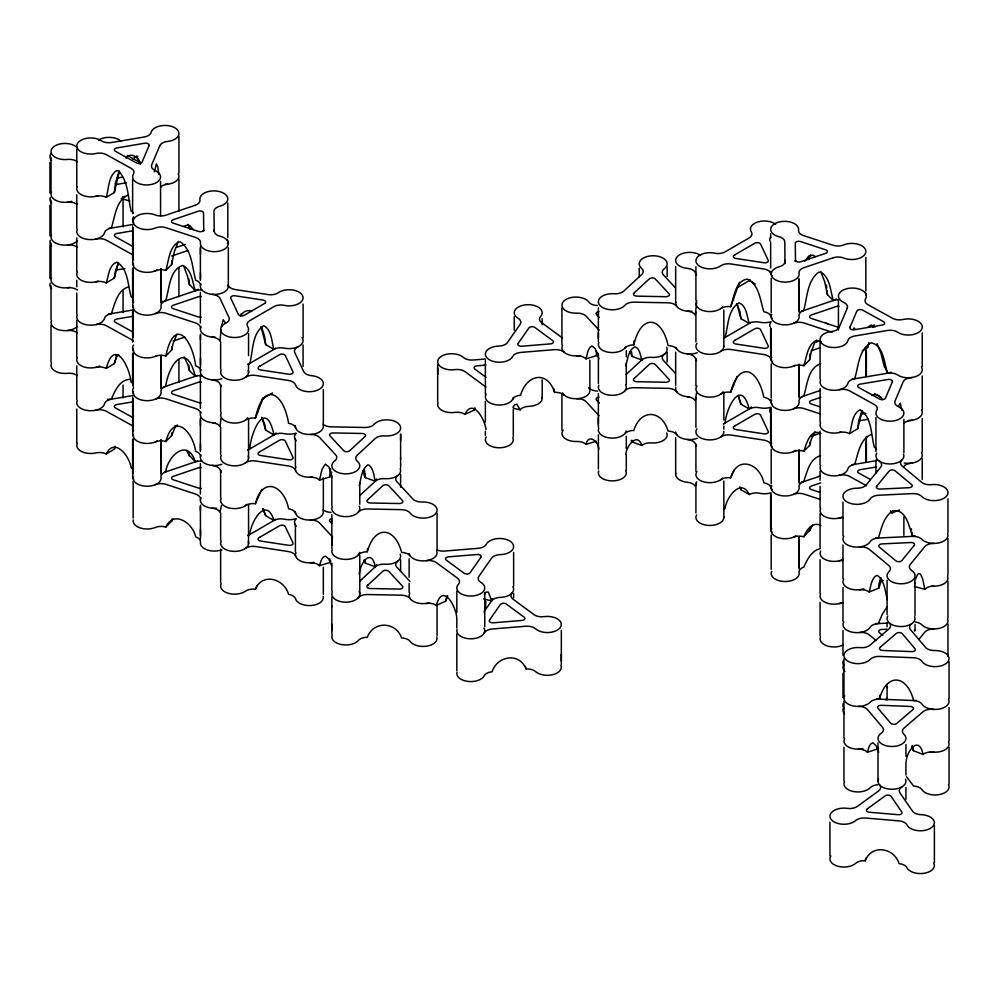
<?xml version="1.0" encoding="UTF-8"?>
<svg xmlns="http://www.w3.org/2000/svg" width="999" height="999" viewBox="0 0 999 999"><rect width="100%" height="100%" fill="white"/><g stroke="black" fill="none" stroke-linecap="round" stroke-linejoin="round"><path stroke-width="1.5" d="M132.63 213.661L132.63 180.045M132.63 384.752L132.63 354.195M133.154 258.354L133.154 227.809M133.154 472.252L133.167 465.721M133.154 429.445L133.154 398.901M133.154 386.7L133.167 352.684M133.154 301.149L133.167 294.63M161.089 452.797L161.089 443.668M161.089 367.245L161.089 358.117M161.089 281.706L161.089 272.577M303.084 304.071L303.084 337.687M838.436 330.07L838.436 300.125M865.846 257.405L865.846 291.009M914.584 583.616L914.584 582.929M922.239 376.011L922.239 409.615M947.976 498.826L947.976 532.442M200.474 254.27L200.487 248.564M200.474 339.822L200.487 334.116M200.474 510.914L200.487 505.207M200.474 425.362L200.487 419.655M323.339 389.66L323.339 423.276M323.339 477.822L323.339 508.816M331.843 548.301L331.855 538.723M331.843 633.841L331.855 624.263M400.611 440.522L400.636 434.003L400.611 458.853M561.326 630.556L561.326 664.173M598.364 341.458L598.389 313.549M598.364 426.998L598.389 417.42M667.145 276.436L667.157 266.858M667.145 361.975L667.157 352.397M820.067 547.315L820.067 513.711M905.943 787.387L905.931 799.212M905.943 744.58L905.931 756.393M302.173 337.687A13.974 8.067 0 0 1 299.026 346.241A13.974 8.067 0 0 1 284.228 348.114A9.778 5.644 0 0 0 273.963 349.363L265.697 344.618L264.723 336.788L261.688 327.235M331.843 545.242L331.855 520.392M331.843 630.794L331.855 605.931M598.364 338.399L598.389 332.704M598.364 423.951L598.364 393.394M771.128 321.69A13.974 8.067 0 0 1 759.502 322.178A9.778 5.644 0 0 0 749.238 323.426L740.971 318.693L740.009 311.888L736.962 303.509M248.551 372.764L248.576 363.624M248.551 458.316L248.576 419.23M248.551 543.856L248.576 504.77M295.854 433.166A13.974 8.067 0 0 1 284.228 433.653A9.778 5.644 0 0 0 273.963 434.915L265.697 430.169L264.747 424.413L261.701 417.22M771.128 407.242A13.974 8.067 0 0 1 759.502 407.729A9.778 5.644 0 0 0 749.238 408.978L740.971 404.233L738.036 395.279M784.839 263.374L784.889 260.352L784.927 263.386M839.26 432.505A9.778 5.644 0 0 1 849.575 433.603L857.629 428.746L858.665 420.904L861.787 411.301M95.941 281.818A9.778 5.644 0 0 1 106.256 282.917L114.311 278.059L115.347 271.241L118.456 262.812M295.854 518.718A13.974 8.067 0 0 1 284.228 519.205A9.778 5.644 0 0 0 273.963 520.454L265.697 515.721L262.737 508.753M95.941 367.357A9.778 5.644 0 0 1 106.256 368.469L114.311 363.611L117.358 354.608M203.571 231.231L203.596 229.945L203.621 230.869M214.048 231.194L214.073 229.907L214.098 230.831M795.329 261.601L795.366 260.314L795.379 261.238M95.941 196.266A9.778 5.644 0 0 1 106.256 197.377L114.311 192.507L115.372 183.641M310.302 477.247A9.778 5.644 0 0 1 319.505 480.144L329.782 476.973L330.632 473.638M400.187 468.643A13.974 8.067 0 0 1 384.827 478.658A9.778 5.644 0 0 0 375.299 481.206L365.409 477.659L364.947 474.288M400.187 554.195A13.974 8.067 0 0 1 384.827 564.21A9.778 5.644 0 0 0 375.299 566.758L365.409 563.199L364.947 559.84M358.341 554.907A9.778 5.644 0 0 1 367.295 551.76L367.457 549.075M624.875 348.064A9.778 5.644 0 0 1 633.828 344.917L634.053 340.884M771.128 492.782A13.974 8.067 0 0 1 759.502 493.269A9.778 5.644 0 0 0 749.238 494.53L740.971 489.785L740.584 488.336M77.285 443.219A13.974 8.067 0 0 0 81.381 451.423A13.974 8.067 0 0 0 95.941 452.909A9.778 5.644 0 0 1 106.256 454.008L114.311 449.15L114.748 447.689A13.986 2.947 -40.2 0 1 115.385 446.678M171.828 260.702L171.578 264.585L165.822 270.442A9.778 5.644 0 0 0 155.345 270.829M809.714 357.692L810.226 353.484M122.59 197.278L122.353 198.938L129.882 200.986M221.016 329.782L219.992 341.121A9.778 5.644 0 0 0 212.138 337.1M114.311 192.507L119.468 171.091M114.311 278.059L118.057 263.998M114.311 363.611L116.783 355.444M114.311 449.15L115.31 446.341M171.816 346.803L171.578 350.137L165.822 355.981A9.778 5.644 0 0 0 155.345 356.368M857.629 428.746L862.299 410.527M844.679 695.791A13.974 8.067 0 0 0 852.397 705.744A13.974 8.067 0 0 0 870.241 702.147A9.778 5.644 0 0 1 879.382 699.188L879.857 695.154M171.578 264.585L174.438 251.311L178.396 241.496M793.393 366.109A9.778 5.644 0 0 1 803.858 365.721L809.615 359.877L811.263 351.835L815.009 341.745M809.852 442.357L809.615 445.417L803.858 451.273A9.778 5.644 0 0 0 793.393 451.66M171.578 350.137L173.214 343.132L176.96 334.215M171.816 432.904L171.578 435.689L165.822 441.533A9.778 5.644 0 0 0 155.345 441.92M154.296 171.853L156.406 163.873L157.842 166.995L158.804 174.438M221.004 418.294L219.992 426.673A9.778 5.644 0 0 0 212.138 422.652M201.91 290.135A9.778 5.644 0 0 0 195.292 290.771L189.41 284.278M201.91 375.674A9.778 5.644 0 0 0 195.292 376.323L189.398 370.517L188.761 365.234M201.91 461.226A9.778 5.644 0 0 0 195.292 461.863L189.41 455.369M696.653 302.734L695.254 315.185A9.778 5.644 0 0 0 687.412 311.164M809.602 359.116L809.615 359.877M838.536 299.775A9.778 5.644 0 0 0 833.328 300.512L827.434 294.705L827.16 290.821M809.602 530.207L803.858 536.813A9.778 5.644 0 0 0 793.393 537.2M365.409 477.659L364.348 469.368M221.391 326.81L223.202 319.755L225.162 322.527M809.714 529.345L810.014 527.622M809.615 445.417L811.238 439.46L814.997 431.73M666.708 347.352A13.974 8.067 0 0 1 651.348 357.367A9.778 5.644 0 0 0 641.833 359.915L631.942 356.356L631.605 351.735M319.505 480.144L322.015 469.318L325.337 464.148L328.771 466.758L332.18 476.823M868.843 342.607L867.931 347.465L862.187 350.936M106.256 197.377C108.928 188.599 108.192 175.836 116.771 170.554L118.656 171.016C128.446 181.556 128.022 197.715 131.069 211.076A9.778 5.644 0 0 1 133.267 212.987M77.335 204.071L77.248 204.483A9.778 5.644 0 0 0 67.52 202.223M171.816 519.03L171.578 521.228L165.822 527.072A9.778 5.644 0 0 0 155.345 527.46A13.974 8.067 0 0 1 139.985 527.872A13.974 8.067 0 0 1 133.279 519.892M171.578 435.689L175.637 426.173M359.228 485.576C361.151 478.633 361.438 469.705 367.557 464.997L368.768 464.972C373.676 468.593 373.713 475.774 375.299 481.206L359.49 495.879M124.725 196.291L121.166 198.863M849.575 433.603C852.122 425.774 851.76 413.848 860.102 409.815C872.152 417.02 870.878 435.064 874.375 447.302A9.778 5.644 0 0 1 876.585 449.213M934.14 752.185L932.766 752.085A9.778 5.644 0 0 0 923.101 754.445L913.423 750.699L912.212 745.466M696.653 392.083L695.254 400.736A9.778 5.644 0 0 0 687.412 396.715M165.822 270.442C168.819 260.901 168.931 247.502 178.459 241.958L180.744 242.12C192.233 250.662 192.133 267.457 195.667 280.232A9.778 5.644 0 0 1 200.449 285.627M859.477 589.76A9.778 5.644 0 0 1 869.205 592.02C870.878 586.488 871.103 579.145 876.26 575.586L877.572 575.574C884.914 580.968 885.077 591.683 887.337 599.837M720.716 308.616A9.778 5.644 0 0 1 730.669 306.693L739.51 282.242M576.823 355.944A9.778 5.644 0 0 1 586.026 358.853C587.424 354.558 587.462 348.301 591.908 345.966L595.267 348.663L598.963 358.866M625.749 365.809C627.896 359.465 628.146 349.513 635.252 346.803C639.997 349.038 640.322 355.457 641.833 359.915M106.256 282.917C108.679 276.011 108.804 264.972 116.821 262.213C128.297 268.656 127.735 285.227 131.069 296.616A9.778 5.644 0 0 1 133.267 298.526M115.372 183.641L118.481 172.889M803.858 365.721C806.742 357.093 807.304 344.63 816.533 340.272L821.041 341.758M365.409 563.199L365.072 559.665M330.582 468.731L329.782 476.973M830.881 856.043A13.974 8.067 0 0 0 837.587 866.145A13.974 8.067 0 0 0 855.668 863.323A9.778 5.644 0 0 1 865.184 860.776L865.871 858.116M245.442 420.092A9.778 5.644 0 0 1 255.394 418.181L263.237 397.689M730.669 306.693C734.128 297.265 735.114 280.956 747.264 279.108C759.302 284.565 760.202 300.599 763.848 311.763A9.778 5.644 0 0 1 770.866 316.271M329.957 558.928L329.782 562.524L319.505 565.696A9.778 5.644 0 0 0 310.302 562.787M77.335 289.735L77.248 290.035A9.778 5.644 0 0 0 67.52 287.762M359.24 574.188C360.052 563.111 371.428 547.265 375.299 566.758L359.49 581.43M809.615 530.968L812.437 525.199M858.366 749.175A9.778 5.644 0 0 1 867.394 752.259C868.606 749.05 868.93 743.643 872.939 742.806L875.973 745.629L878.683 752.21M165.822 355.981C174.463 315.347 192.32 339.498 195.667 365.784A9.778 5.644 0 0 1 200.449 371.166M221.403 505.569L219.992 512.212A9.778 5.644 0 0 0 212.138 508.191M330.482 476.323L331.73 472.115M906.143 761.55C907.129 750.049 919.142 735.114 923.101 754.445M255.394 418.181C263.311 380.232 283.604 392.432 288.586 423.251A9.778 5.644 0 0 1 295.592 427.747M319.505 565.696C320.779 562.387 321.291 556.918 325.437 556.118L328.696 558.878L331.593 565.409M596.49 350.961L596.303 355.681L586.026 358.853M720.716 394.155A9.778 5.644 0 0 1 730.669 392.245C739.198 360.577 757.779 368.194 763.848 397.315A9.778 5.644 0 0 1 770.866 401.823M898.476 406.056L900.261 403.259L901.897 410.289M803.983 450.886C806.318 443.681 810.589 428.096 820.953 433.479M914.609 581.206L917.519 574.512L918.593 573.601L920.429 574.075L922.564 578.583L924.837 589.348A9.778 5.644 0 0 1 933.79 586.176M106.256 368.469C114.41 337.113 129.508 366.296 131.069 382.167A9.778 5.644 0 0 1 133.267 384.078M625.811 454.508C626.173 446.366 637.287 431.593 641.833 445.454A9.778 5.644 0 0 1 651.348 442.907A13.974 8.067 0 0 0 666.708 432.892M633.828 344.917C640.796 313.911 661.55 315.347 668.131 345.567A9.778 5.644 0 0 1 676.71 349.051M730.669 392.245L735.813 379.495M597.627 353.159L596.303 355.681M881.755 579.42L878.808 588.111L869.205 592.02M880.843 577.559L878.945 583.94L878.808 588.111M438.099 402.597A13.974 8.067 0 0 0 454.97 412.4A9.778 5.644 0 0 1 464.91 414.335L474.075 410.189L475.099 408.129M456.78 617.807C456.006 606.293 442.707 582.005 436.363 605.369A9.778 5.644 0 0 0 426.423 603.433M436.363 605.369L445.529 601.223L447.727 595.866M245.442 505.644A9.778 5.644 0 0 1 255.394 503.721L259.902 493.419M165.822 441.533C173.901 411.513 192.795 431.506 195.667 451.323A9.778 5.644 0 0 1 200.449 456.718M893.406 510.689L892.606 512.699L891.233 512.637M330.781 561.076L329.782 562.524M367.295 551.76C374.513 525.049 394.78 526.336 401.61 552.41A9.778 5.644 0 0 1 410.189 555.894M879.382 699.188C886.787 672.152 907.017 674.812 913.623 700.524A9.778 5.644 0 0 1 921.99 704.183A13.974 8.067 0 0 0 939.497 709.015A13.974 8.067 0 0 0 948.488 699.088M255.394 503.721C262.687 475.474 284.141 485.514 288.586 508.791A9.778 5.644 0 0 1 295.592 513.299M808.453 259.59L810.726 254.62M171.578 521.228L172.44 519.68A13.998 0.987 -49.5 0 1 173.002 518.906M563.149 430.157A13.974 8.067 0 0 0 576.823 441.496A9.778 5.644 0 0 1 586.026 444.393C588.486 433.154 598.476 441.595 598.838 449.188M735.838 379.37L737.112 376.423M872.914 327.347L874.088 324.737M221.166 583.891A13.974 8.067 0 0 0 228.159 593.256A13.974 8.067 0 0 0 245.442 591.183A9.778 5.644 0 0 1 255.394 589.273L257.193 585.364M720.716 479.707A9.778 5.644 0 0 1 730.669 477.797L734.34 469.88M240.334 315.809L241.308 313.698M696.703 481.843L695.254 486.276A9.778 5.644 0 0 0 687.412 482.267A13.974 8.067 0 0 1 675.799 473.164M803.983 536.563C806.418 530.057 812.949 520.916 820.816 525.636M641.833 445.454L631.942 441.908L631.98 440.472A13.986 4.52 29.3 0 0 631.855 440.172M730.669 477.797C737.362 454.832 759.927 463.536 763.848 482.854A9.778 5.644 0 0 1 770.866 487.362M77.335 375.412L77.248 375.574A9.778 5.644 0 0 0 67.52 373.314A13.974 8.067 0 0 1 51.536 363.199M447.015 595.941L445.529 601.223M804.857 261.263L808.803 255.969L813.086 255.245L815.359 256.581M261.838 489.423L260.514 492.032M474.55 408.129L474.075 410.189M464.91 414.335C472.802 397.452 485.289 420.079 485.989 429.645M484.353 594.555L486.101 592.045L488.399 592.145L491.645 600.849A9.778 5.644 0 0 1 500.249 597.39A13.974 8.067 0 0 0 512.899 586.738M106.256 454.008C114.435 436.763 129.795 456.443 131.069 467.719A9.778 5.644 0 0 1 133.267 469.617M921.478 367.108A13.974 8.067 0 0 1 915.234 376.735A13.974 8.067 0 0 1 897.664 374.987A9.778 5.644 0 0 0 887.636 373.226L884.602 366.383M512.949 407.217L514.597 404.857L516.858 404.17L520.179 409.815A9.778 5.644 0 0 1 528.796 406.356A13.974 8.067 0 0 0 542.082 397.302M865.184 860.776C871.777 843.818 894.142 847.676 899.137 863.673A9.778 5.644 0 0 1 906.98 867.706A13.974 8.067 0 0 0 924.437 873.226A13.974 8.067 0 0 0 933.74 863.061M165.822 527.072C173.701 509.69 193.007 523.189 195.667 536.875A9.778 5.644 0 0 1 200.449 542.257A13.974 8.067 0 0 0 207.068 549.887A13.974 8.067 0 0 0 221.84 549.812M255.394 589.273C262.475 572.115 284.278 578.883 288.586 594.343A9.778 5.644 0 0 1 295.592 598.851A13.974 8.067 0 0 0 311.663 605.469A13.974 8.067 0 0 0 323.152 596.191M483.953 611.863L491.583 600.923A9.778 5.644 0 0 0 492.282 598.538M853.396 328.783L854.02 327.897L855.032 329.258M240.684 315.771C242.782 312.075 247.415 308.953 251.561 311.476M867.394 752.259L878.596 748.663M886.912 607.117L882.242 614.348L878.371 623.563A9.778 5.644 0 0 0 870.104 627.297A13.974 8.067 0 0 1 852.272 632.192A13.974 8.067 0 0 1 843.78 621.89M918.98 639.298L924.787 632.192A9.778 5.644 0 0 1 933.79 628.958M868.106 327.06L871.203 325.012L874.987 327.098M626.023 374.588L641.758 359.977A9.778 5.644 0 0 0 642.407 359.278M126.061 158.054C131.144 151.448 138.936 157.717 140.634 163.811M665.047 353.634L664.26 354.283A9.778 5.644 0 0 0 663.386 360.389L675.424 373.401M885.489 699.712L887.237 698.276M183.516 226.373L188.049 224.837L190.022 225.712L193.244 229.583M261.863 399.163L272.527 392.969M737.137 287.687L749.138 280.719A9.778 5.644 0 0 1 750.149 280.207M892.606 512.699L899.437 509.952M127.847 195.18C115.872 200.849 114.997 216.833 111.364 228.084A9.778 5.644 0 0 0 104.558 232.692A13.974 8.067 0 0 1 87.825 239.448A13.974 8.067 0 0 1 77.285 229.358M871.603 395.392C875.673 392.819 880.331 395.854 882.417 399.525M871.153 434.54C859.764 439.285 858.178 453.921 854.682 464.323A9.778 5.644 0 0 0 847.864 468.931A13.974 8.067 0 0 1 831.143 475.686A13.974 8.067 0 0 1 820.604 465.596M176.536 247.34L185.24 244.38M171.666 255.994L187.824 250.524M173.139 341.046L184.89 337.063M174.6 426.098L177.547 425.099M814.572 342.62L819.804 340.846M811.176 350.786L819.992 347.802M819.992 390.572L803.833 396.041A9.778 5.644 0 0 1 801.323 396.64M820.728 397.34L811.151 400.574A3.434 1.986 0 0 0 811.288 403.971L820.054 406.855M811.176 436.326L819.992 433.341M819.992 476.123L803.833 481.593A9.778 5.644 0 0 1 801.323 482.192M820.728 482.879L811.151 486.126A3.434 1.986 0 0 0 811.288 489.522L820.054 492.407M127.847 287.063C117.108 290.921 114.76 304.083 111.364 313.636A9.778 5.644 0 0 0 104.558 318.244A13.974 8.067 0 0 1 87.825 325A13.974 8.067 0 0 1 77.285 314.91M586.026 444.393L596.303 441.221M820.429 548.551C811.575 550.499 807.167 559.652 803.72 567.17A9.778 5.644 0 0 0 799.063 572.602A13.974 8.067 0 0 1 783.965 581.493A13.974 8.067 0 0 1 771.74 571.241M820.616 455.744C809.465 458.491 807.08 472.29 803.72 481.63A9.778 5.644 0 0 0 799.063 487.05A13.974 8.067 0 0 1 783.965 495.941A13.974 8.067 0 0 1 771.74 485.689M116.721 178.109L122.54 177.135M115.959 184.54L126.361 182.792M133.791 224.313L111.501 228.059A9.778 5.644 0 0 1 108.816 228.284M133.142 230.719L116.683 233.491A3.434 1.986 0 0 0 115.372 236.8L132.879 246.478M115.959 270.092L124.875 268.581M133.791 309.852L111.501 313.611A9.778 5.644 0 0 1 108.816 313.836M133.142 316.271L116.683 319.043A3.434 1.986 0 0 0 115.372 322.352L132.879 332.018M115.959 355.632L118.931 355.132M133.791 395.404L111.501 399.15A9.778 5.644 0 0 1 107.405 399.325M133.142 401.81L116.683 404.583A3.434 1.986 0 0 0 115.372 407.904L132.879 417.57M861.975 414.011L865.858 413.361M859.265 420.779L868.181 419.268M877.097 460.539L854.807 464.298A9.778 5.644 0 0 1 852.122 464.523M876.46 466.958L859.989 469.73A3.434 1.986 0 0 0 858.678 473.039L870.354 479.483M891.283 512.762L890.521 510.826M912.187 377.485L910.838 377.672A9.778 5.644 0 0 0 903.133 381.88L895.054 400.974A9.778 5.644 0 0 0 898.526 406.768A13.974 8.067 0 0 1 901.785 417.37A13.974 8.067 0 0 1 883.878 420.392A13.974 8.067 0 0 1 876.735 410.439A9.778 5.644 0 0 0 874.275 404.483L849.674 390.884A9.778 5.644 0 0 0 839.26 389.735M912.187 420.267L910.838 420.442A9.778 5.644 0 0 0 904.145 423.201M912.187 463.037L910.838 463.224A9.778 5.644 0 0 0 903.546 466.695M820.716 363.786C807.829 367.657 807.354 385.177 803.72 396.079A9.778 5.644 0 0 0 799.063 401.511A13.974 8.067 0 0 1 783.965 410.402A13.974 8.067 0 0 1 771.74 400.149M485.339 359.028L473.076 360.027A9.778 5.644 0 0 1 463.449 357.467A13.974 8.067 0 0 0 445.479 354.545A13.974 8.067 0 0 0 438.511 364.535A13.974 8.067 0 0 0 454.97 369.618A9.778 5.644 0 0 1 464.985 371.628L485.989 387.1M485.914 365.097L476.86 365.834A3.434 1.986 0 0 0 474.75 369.006L485.951 377.26M130.095 379.283C119.668 379.62 114.885 390.946 111.364 399.175A9.778 5.644 0 0 0 104.558 403.783A13.974 8.067 0 0 1 87.825 410.552A13.974 8.067 0 0 1 77.285 400.449M880.057 580.706L883.141 580.569M887.761 623.114L878.508 623.563A9.778 5.644 0 0 1 875.798 623.476M886.725 629.233L881.705 629.47A3.434 1.986 0 0 0 879.282 632.567L882.741 635.439M934.14 709.415L932.766 709.315A9.778 5.644 0 0 0 923.014 711.738L904.033 728.059A9.778 5.644 0 0 0 903.845 734.178A13.974 8.067 0 0 1 900.574 744.779A13.974 8.067 0 0 1 881.967 744.055A13.974 8.067 0 0 1 881.205 733.291A9.778 5.644 0 0 0 882.442 727.21L867.457 709.565A9.778 5.644 0 0 0 858.366 706.405M513.424 408.241L520.179 409.815M483.528 598.963L491.645 600.849M914.297 586.475L924.837 589.348M832.105 332.217L803.983 322.989A9.778 5.644 0 0 0 793.393 323.339M820.266 413.886L803.983 408.541A9.778 5.644 0 0 0 793.393 408.878M820.266 499.425L803.983 494.08A9.778 5.644 0 0 0 793.393 494.43M826.061 323.152L828.034 323.888M874.512 393.868L880.981 397.44M866.508 485.739L849.674 476.436A9.778 5.644 0 0 0 839.26 475.274M127.31 155.482L140.26 162.637M749.138 280.182L755.132 284.041M364.785 476.985L362.949 470.816M364.785 562.524L363.898 560.127M562.549 338.062L541.558 322.59A9.778 5.644 0 0 1 540.596 316.483A13.974 8.067 0 0 0 535.988 306.044A13.974 8.067 0 0 0 517.519 307.555A13.974 8.067 0 0 0 518.119 318.319A9.778 5.644 0 0 1 520.129 324.338L507.417 342.57A9.778 5.644 0 0 1 498.751 346.104A13.974 8.067 0 0 0 485.389 353.621A13.974 8.067 0 0 0 496.89 362.1A13.974 8.067 0 0 0 512.737 356.418A9.778 5.644 0 0 1 520.754 352.41L554.47 349.65A9.778 5.644 0 0 1 564.098 352.222M876.135 640.559L869.28 634.865A9.778 5.644 0 0 0 859.477 632.529M906.493 776.735L913.623 786.076A9.778 5.644 0 0 1 921.99 789.722A13.974 8.067 0 0 0 939.472 794.567A13.974 8.067 0 0 0 948.501 784.652M675.424 287.849L663.386 274.85A9.778 5.644 0 0 1 664.26 268.743A13.974 8.067 0 0 0 662.861 258.004A13.974 8.067 0 0 0 644.205 257.642A13.974 8.067 0 0 0 641.583 268.306A9.778 5.644 0 0 1 641.758 274.438L623.763 291.121A9.778 5.644 0 0 1 614.173 293.743A13.974 8.067 0 0 0 598.763 299.812A13.974 8.067 0 0 0 607.554 309.315A13.974 8.067 0 0 0 624.875 305.294A9.778 5.644 0 0 1 633.965 302.148L667.994 302.797A9.778 5.644 0 0 1 676.71 306.281M599.338 317.62L596.49 314.535A3.434 1.986 0 0 1 599.025 311.651M599.125 330.232L586.101 316.146A9.778 5.644 0 0 0 576.823 313.174A13.974 8.067 0 0 1 562.137 306.531A13.974 8.067 0 0 1 572.002 297.377A13.974 8.067 0 0 1 588.811 302.048A9.778 5.644 0 0 0 597.527 305.532M599.338 403.171L596.49 400.087A3.434 1.986 0 0 1 599.025 397.19M599.125 415.784L586.101 401.698A9.778 5.644 0 0 0 576.823 398.713M409.902 581.318L396.865 567.232A9.778 5.644 0 0 1 397.739 561.126M331.868 523.439L329.957 521.378A3.434 1.986 0 0 1 332.005 518.556M332.605 537.075L319.568 522.989A9.778 5.644 0 0 0 310.302 520.017M733.591 300.125L733.303 299.463M733.591 385.676L733.303 385.002M258.329 411.613L258.029 410.939M631.942 356.356L630.132 351.973M631.942 441.908L631.168 440.896M913.423 750.699L911.687 746.84M560.864 665.197A13.974 8.067 0 0 1 552.947 674.65A13.974 8.067 0 0 1 535.551 671.578A9.778 5.644 0 0 0 526.061 668.993C519.492 652.047 497.115 655.744 492.082 671.778A9.778 5.644 0 0 0 484.203 675.774A13.974 8.067 0 0 1 467.557 681.368A13.974 8.067 0 0 1 457.055 672.052M186.613 450.312L189.398 456.056M184.066 356.868L187.8 364.56L189.398 370.517M749.238 494.53C741.071 477.31 726.186 497.602 725.037 508.578A9.778 5.644 0 0 0 723.476 509.815M877.047 343.668L880.906 353.059L884.365 366.77M136.676 156.019L140.06 164.086M820.691 271.666L824.612 281.443L827.434 294.705M187.949 224.363L190.21 229.32M564.098 394.992A9.778 5.644 0 0 0 554.607 392.42C547.302 369.767 526.348 374.575 520.616 395.192A9.778 5.644 0 0 0 512.737 399.188M696.565 275.2L695.292 272.49A9.778 5.644 0 0 0 687.412 268.394A13.974 8.067 0 0 1 677.572 256.356A13.974 8.067 0 0 1 700.561 255.419M696.565 360.751L695.292 358.042A9.778 5.644 0 0 0 687.412 353.946M696.565 446.291L695.292 443.581A9.778 5.644 0 0 0 687.412 439.485M296.066 440.871L294.792 438.161A9.778 5.644 0 0 1 296.129 433.516M296.066 526.423L294.792 523.713A9.778 5.644 0 0 1 296.129 519.055M221.303 386.675L220.03 383.966A9.778 5.644 0 0 0 212.138 379.87M221.303 472.227L220.03 469.518A9.778 5.644 0 0 0 212.138 465.422M195.292 461.863C187.725 437.699 167.994 455.482 165.672 471.89A9.778 5.644 0 0 0 161.014 477.322A13.974 8.067 0 0 1 146.953 486.238A13.974 8.067 0 0 1 133.279 477.11M184.053 266.883L187.775 276.948L189.398 284.965M263.212 508.816L265.697 515.721M738.423 396.116L740.971 404.233M273.963 520.454C266.233 495.504 250.811 521.628 249.762 534.515A9.778 5.644 0 0 0 248.202 535.751M739.922 486.988L740.971 489.785M261.888 417.657L265.697 430.169M260.926 326.473L265.697 344.618M737.15 304.683L740.971 318.693M911.338 528.821L911.612 529.67M749.238 408.978C741.133 377.522 726.473 407.604 725.037 423.039A9.778 5.644 0 0 0 723.476 424.263M195.292 376.323C186.451 340.559 169.031 363.461 165.672 386.338A9.778 5.644 0 0 0 161.014 391.77A13.974 8.067 0 0 1 146.953 400.686A13.974 8.067 0 0 1 133.279 391.571M947.601 533.478A13.974 8.067 0 0 1 939.06 542.857A13.974 8.067 0 0 1 921.802 539.26A9.778 5.644 0 0 0 912.587 536.376C909.152 527.035 906.293 508.653 892.931 510.776C883.603 516.421 881.555 528.421 878.371 538.024A9.778 5.644 0 0 0 870.104 541.745A13.974 8.067 0 0 1 852.272 546.653A13.974 8.067 0 0 1 843.78 536.351M273.963 434.915C266.196 397.989 251.036 430.769 249.762 448.976A9.778 5.644 0 0 0 248.202 450.199M886.55 684.515L887.337 687.524M553.633 388.424L554.607 392.42M525.412 666.333L526.061 668.993M195.292 290.771C192.42 282.18 191.908 269.755 182.717 265.422C169.106 269.93 169.505 289.111 165.672 300.799A9.778 5.644 0 0 0 161.014 306.218A13.974 8.067 0 0 1 146.953 315.147A13.974 8.067 0 0 1 133.279 306.019M887.636 373.226C884.003 363.099 883.878 345.442 871.153 342.782C858.678 349.413 858.453 366.658 854.682 378.771A9.778 5.644 0 0 0 847.864 383.379A13.974 8.067 0 0 1 831.143 390.134A13.974 8.067 0 0 1 820.604 380.045M749.238 323.426C746.852 316.608 746.84 305.619 738.935 302.884C727.659 309.603 728.321 326.049 725.037 337.487A9.778 5.644 0 0 0 723.476 338.723M833.328 300.512C830.344 291.009 830.281 277.647 820.778 272.128L818.518 272.315C807.105 280.956 807.217 297.727 803.72 310.539A9.778 5.644 0 0 0 799.063 315.959A13.974 8.067 0 0 1 783.965 324.85A13.974 8.067 0 0 1 771.74 314.598M273.963 349.363C271.453 341.608 271.915 329.757 263.686 325.724C251.86 333.229 253.222 351.111 249.762 363.424A9.778 5.644 0 0 0 248.202 364.66M188.961 452.709L189.273 454.433M826.298 284.977L826.772 287.774M912 532.355L912.587 536.376M188.749 278.584L189.273 282.792M877.634 748.463L877.597 747.539M561.313 655.406L561.301 654.595L561.326 661.113M437.674 367.919L437.699 374.438L437.674 364.872M675.674 302.884L675.661 266.646M675.674 473.988L675.661 437.737M905.943 775.137L905.931 762.499M598.364 307.854L598.389 314.373M400.611 458.029L400.636 467.607M331.843 514.697L331.855 521.216M331.855 606.755L331.843 597.177M947.976 656.38L947.976 624.075M842.969 545.017L842.969 578.621M842.969 630.556L842.981 655.406M829.944 822.202L829.944 855.806M820.067 431.218L820.067 464.822M820.067 602.31L820.067 635.926M771.203 408.641L771.203 442.245M771.203 494.18L771.203 527.797M695.916 266.683L695.916 300.287M675.661 352.185L675.661 385.789M514.26 330.182L514.248 316.77M220.642 549.25L220.642 582.867M200.474 272.602L200.487 279.121M200.474 358.154L200.487 364.66M200.474 443.693L200.487 450.212M200.474 529.245L200.487 535.751M133.154 270.604L133.167 276.298M133.154 356.144L133.167 361.85M133.154 441.695L133.167 447.39M132.63 268.656L132.63 302.26M132.63 439.747L132.63 473.351M76.761 194.755L76.761 228.359M76.761 280.294L76.761 286.813M76.761 365.846L76.761 399.45M51.024 157.48L51.024 191.084M51.024 200.262L51.024 233.866M51.024 243.019L51.024 276.623M51.024 285.814L51.024 319.418M949.05 661.788L949.05 698.451M949.05 707.617L949.05 741.233M949.05 747.339L949.05 784.003M947.976 538.536L947.976 575.199M947.976 581.318L947.976 617.981M934.39 825.761L934.39 862.424M922.239 332.842L922.239 366.458M922.239 418.394L922.239 451.998M922.239 458.504L922.239 479.47M915.009 581.88L915.009 615.484M915.009 624.462L915.009 630.569M914.584 629.982L914.584 631.056M903.883 419.268L903.883 452.872M903.883 517.032L903.883 535.364M887.075 580.244L887.075 614.46M887.075 622.602L887.075 626.885M887.075 687.175L887.075 700.012M878.009 742.906L878.009 781.405M875.948 417.495L875.948 451.71M875.948 460.027L875.948 472.864M866.358 350.786L866.358 375.224M866.358 436.338L866.358 460.776M865.833 349.475L865.846 376.561M865.833 441.133L865.846 462.1M843.955 658.766L843.955 695.416M843.955 701.248L843.955 737.911M843.955 747.364L843.955 780.968M842.981 502.097L842.981 535.701M842.981 587.637L842.981 621.241M842.969 661.113L842.969 664.16M842.981 673.189L842.981 697.627M842.981 703.733L842.981 706.793M820.067 342.62L820.067 379.283M820.079 388.599L820.079 422.202M820.079 471.091L820.079 480.257M820.079 486.363L820.079 507.754M820.079 559.69L820.079 593.294M799.138 280.107L799.138 310.664M799.138 365.659L799.138 396.216M799.138 451.198L799.138 481.755M799.138 536.75L799.138 567.307M799.013 278.534L799.013 312.138M799.013 364.073L799.013 397.677M799.013 449.625L799.013 483.229M799.013 536.688L799.013 568.768M771.191 278.371L771.191 312.6M771.203 328.796L771.203 356.693M771.191 363.923L771.191 398.139M771.191 449.463L771.191 483.691M771.191 535.014L771.191 569.23M770.666 233.729L770.666 238.012M770.666 242.282L770.666 267.944M770.666 327.834L770.666 357.767M770.666 413.374L770.666 443.319M770.666 494.642L770.666 528.858M723.838 309.977L723.838 346.641M723.838 392.47L723.838 419.967M723.838 426.073L723.838 429.133M723.838 481.068L723.838 517.732M695.916 311.913L695.916 341.858M695.916 358.741L695.916 385.839M695.916 397.465L695.916 427.397M695.916 444.293L695.916 471.378M695.916 483.004L695.916 512.949M639.223 268.207L639.223 276.76M626.298 350.786L626.298 356.893M626.298 362.999L626.298 384.39M626.298 436.326L626.298 448.551M626.298 454.657L626.298 469.942M598.389 353.546L598.389 383.479M598.389 434.815L598.389 469.031M589.872 360.214L589.872 387.712M561.925 308.029L561.925 344.692M561.925 393.581L561.925 430.244M542.182 318.669L542.182 324.775M542.182 379.795L542.182 398.126M513.636 552.497L513.636 586.101M513.636 593.493L513.636 597.764M513.286 409.54L513.299 436.638M485.714 601.173L485.714 607.28M485.364 360.439L485.364 394.056M485.364 401.323L485.389 422.127M485.364 431.268L485.364 435.552M484.752 592.507L484.752 626.723M456.818 591.221L456.818 612.612M456.818 618.718L456.818 627.884M456.818 633.965L456.818 670.629M437.687 373.626L437.674 401.536M437.075 513.249L437.075 549.912M437.075 603.384L437.075 635.464M409.128 558.841L409.128 577.172M409.128 583.279L409.128 592.444M400.611 474.463L400.611 487.3M400.611 560.014L400.611 571.416M359.777 482.804L359.777 504.195M359.777 555.519L359.777 594.018M331.855 477.634L331.843 505.544M331.855 563.186L331.843 591.096M323.326 567.282L323.339 594.368M303.084 345.005L303.084 366.383M295.404 438.773L295.404 466.271M295.404 524.325L295.404 551.823M248.576 333.678L248.551 355.656M228.334 247.814L228.334 286.313M227.809 203.172L227.809 237.387M220.642 341.908L220.642 368.993M220.642 384.677L220.642 411.763M220.642 427.447L220.642 454.545M220.642 470.217L220.642 497.315M220.642 512.999L220.642 540.084M200.387 246.703L200.387 280.307M200.387 292.407L200.387 322.952M200.387 335.302L200.487 367.719M200.387 374.887L200.387 408.504M200.387 417.794L200.387 451.398M200.387 463.499L200.387 494.043M200.387 506.393L200.487 538.811M178.933 136.476L178.933 173.139M178.921 179.108L178.921 211.189M178.921 267.707L178.921 296.728M178.921 359.365L178.921 382.28M161.089 268.868L161.089 303.084M161.089 355.269L161.089 388.636M161.089 439.96L161.089 474.175M160.964 268.793L160.964 302.397M160.964 355.856L160.964 387.937M160.964 439.885L160.964 473.489M160.564 181.418L160.564 215.634M133.154 267.545L133.167 300.736M133.154 310.302L133.167 337.387M133.154 438.636L133.167 471.84M133.154 481.393L133.154 518.056M132.642 226.086L132.642 259.69M132.642 311.626L132.642 342.182M132.642 397.177L132.642 430.781M123.052 196.89L123.052 226.823M123.052 290.984L123.052 312.375M123.052 385.09L123.052 397.914M76.761 149.313L76.761 185.976M76.761 237.912L76.761 271.516M76.761 292.932L76.761 313.898M76.761 320.404L76.761 357.068M76.761 409.003L76.761 442.607M51.024 325.512L51.024 362.175M49.95 162.55L49.95 193.094M49.95 205.319L49.95 235.876M49.95 245.042L49.95 278.646M228.184 285.214A13.974 8.067 0 0 1 213.199 294.405A13.974 8.067 0 0 1 201.049 283.903M157.23 269.867A13.974 8.067 0 0 1 141.096 271.578A13.974 8.067 0 0 1 133.279 263.249M227.148 239.273A13.974 8.067 0 0 1 227.435 243.556M157.23 355.419A13.974 8.067 0 0 1 141.096 357.13A13.974 8.067 0 0 1 133.279 348.801M133.579 350.899A13.974 8.067 0 0 1 133.566 345.08M133.579 308.129A13.974 8.067 0 0 1 133.566 302.297M216.546 508.204A13.974 8.067 0 0 1 201.049 497.777M200.449 499.488A9.778 5.644 0 0 0 195.542 494.055L165.934 484.34A9.778 5.644 0 0 0 155.345 484.69M164.598 472.19A9.778 5.644 0 0 0 165.797 471.853L195.167 461.9A9.778 5.644 0 0 0 197.34 460.901M201.298 467.694A3.434 1.986 0 0 0 198.351 467.832L173.114 476.386A3.434 1.986 0 0 0 173.239 479.782L198.689 488.136A3.434 1.986 0 0 0 201.149 488.299M512.849 437.674A13.974 8.067 0 0 1 498.701 447.764A13.974 8.067 0 0 1 486.188 436.988M513.286 397.315A13.974 8.067 0 0 1 496.615 404.845A13.974 8.067 0 0 1 486.188 394.205M772.027 275.637A13.974 8.067 0 0 1 770.729 271.416M865.634 292.819A13.974 8.067 0 0 1 865.721 295.292M133.579 222.577A13.974 8.067 0 0 1 133.566 216.758M98.177 195.617A13.974 8.067 0 0 1 82.355 195.242A13.974 8.067 0 0 1 77.285 186.588M178.159 173.651A13.974 8.067 0 0 1 164.947 184.353M160.827 186.963A9.778 5.644 0 0 1 167.532 184.216M775.611 224.275A13.974 8.067 0 0 0 757.679 222.003A13.974 8.067 0 0 0 751.335 231.955A9.778 5.644 0 0 1 749.138 237.937L725.137 251.885A9.778 5.644 0 0 1 714.772 253.197A13.974 8.067 0 0 0 697.402 257.13A13.974 8.067 0 0 0 702.285 267.52A13.974 8.067 0 0 0 720.716 265.846A9.778 5.644 0 0 1 730.806 263.948L763.723 268.968A9.778 5.644 0 0 1 770.866 273.501M770.054 241.134A9.778 5.644 0 0 1 770.691 237.2M772.027 318.406A13.974 8.067 0 0 1 770.729 314.185M722.477 307.005A13.974 8.067 0 0 1 704.283 310.914A13.974 8.067 0 0 1 696.902 300.549M750.037 280.107A9.778 5.644 0 0 1 749.238 280.657M794.854 365.409A13.974 8.067 0 0 1 777.959 366.496A13.974 8.067 0 0 1 771.74 357.367M801.323 311.089A9.778 5.644 0 0 0 803.833 310.502L833.203 300.549A9.778 5.644 0 0 0 836.275 298.913M838.86 306.256A3.434 1.986 0 0 0 836.4 306.481L811.151 315.035A3.434 1.986 0 0 0 811.288 318.431L836.725 326.773A3.434 1.986 0 0 0 838.685 326.998M921.478 409.877A13.974 8.067 0 0 1 908.253 420.579M903.62 454.32A13.974 8.067 0 0 1 888.91 463.936A13.974 8.067 0 0 1 876.735 453.209M840.971 432.03A13.974 8.067 0 0 1 825.424 431.368A13.974 8.067 0 0 1 820.604 422.814M852.122 378.971A9.778 5.644 0 0 0 854.807 378.746L887.499 373.239A9.778 5.644 0 0 0 891.17 372.09M248.239 370.454A13.974 8.067 0 0 1 234.241 380.294A13.974 8.067 0 0 1 221.166 370.03M212.138 294.33A9.778 5.644 0 0 1 220.03 298.426L228.946 317.395A9.778 5.644 0 0 1 225.724 323.239A13.974 8.067 0 0 0 222.927 333.878A13.974 8.067 0 0 0 240.971 336.638A13.974 8.067 0 0 0 247.665 326.586A9.778 5.644 0 0 1 249.862 320.592L273.863 306.643A9.778 5.644 0 0 1 284.228 305.344A13.974 8.067 0 0 0 301.598 301.411A13.974 8.067 0 0 0 296.715 291.021A13.974 8.067 0 0 0 278.284 292.695A9.778 5.644 0 0 1 268.194 294.593L235.277 289.56A9.778 5.644 0 0 1 228.134 285.04M215.147 337.187A13.974 8.067 0 0 1 201.049 326.685M133.579 265.347A13.974 8.067 0 0 1 133.566 259.528M98.526 140.135A13.974 8.067 0 0 1 121.191 141.396M691.945 311.164A13.974 8.067 0 0 1 675.799 302.073M723.825 345.816A13.974 8.067 0 0 1 707.667 354.258A13.974 8.067 0 0 1 696.902 343.319M772.027 361.188A13.974 8.067 0 0 1 770.729 356.955M921.478 452.647A13.974 8.067 0 0 1 918.356 460.876A13.974 8.067 0 0 1 904.232 463.012M901.897 460.039A9.778 5.644 0 0 0 902.259 466.158L921.665 482.305A9.778 5.644 0 0 0 931.48 484.64A13.974 8.067 0 0 1 947.389 490.259A13.974 8.067 0 0 1 939.435 499.999A13.974 8.067 0 0 1 921.802 496.491A9.778 5.644 0 0 0 912.437 493.606L878.508 495.242A9.778 5.644 0 0 0 870.104 498.976A13.974 8.067 0 0 1 853.72 504.12A13.974 8.067 0 0 1 843.081 495.279A13.974 8.067 0 0 1 857.167 488.211A9.778 5.644 0 0 0 866.17 484.977L880.681 467.195A9.778 5.644 0 0 0 879.282 461.126M323.152 425.099A13.974 8.067 0 0 1 309.927 434.478A13.974 8.067 0 0 1 295.454 425.749M245.442 377.322A9.778 5.644 0 0 1 255.532 375.424L288.449 380.457A9.778 5.644 0 0 1 295.592 384.977A13.974 8.067 0 0 0 310.177 391.695A13.974 8.067 0 0 0 323.326 384.066A13.974 8.067 0 0 0 311.588 375.686A9.778 5.644 0 0 1 303.708 371.591L294.792 352.622A9.778 5.644 0 0 1 298.002 346.778M247.69 417.832A13.974 8.067 0 0 1 230.245 422.664A13.974 8.067 0 0 1 221.166 412.799M247.702 364.31A9.778 5.644 0 0 0 249.862 363.361L273.863 349.425A9.778 5.644 0 0 0 275.524 348.139M221.84 378.721A13.974 8.067 0 0 1 205.819 378.296A13.974 8.067 0 0 1 201.049 369.455M200.449 328.396A9.778 5.644 0 0 0 195.542 322.964L165.934 313.249A9.778 5.644 0 0 0 155.345 313.599M164.598 301.099A9.778 5.644 0 0 0 165.797 300.761L195.167 290.809A9.778 5.644 0 0 0 198.239 289.173M163.287 301.361A9.778 5.644 0 0 1 161.888 301.498M201.298 296.603A3.434 1.986 0 0 0 198.351 296.74L173.114 305.294A3.434 1.986 0 0 0 173.239 308.691L198.689 317.045A3.434 1.986 0 0 0 201.149 317.207M133.267 255.756A9.778 5.644 0 0 0 130.969 253.796L106.356 240.197A9.778 5.644 0 0 0 95.941 239.048M98.177 281.156A13.974 8.067 0 0 1 82.355 280.794A13.974 8.067 0 0 1 77.285 272.128M77.335 161.776A9.778 5.644 0 0 0 67.52 159.44A13.974 8.067 0 0 1 51.611 153.821A13.974 8.067 0 0 1 59.565 144.081A13.974 8.067 0 0 1 77.198 147.59M71.766 201.336A13.974 8.067 0 0 1 56.331 200.612A13.974 8.067 0 0 1 51.536 192.108M132.83 159.103A9.778 5.644 0 0 1 137.737 156.344M697.227 352.747A13.974 8.067 0 0 1 675.848 347.302M625.586 347.053A13.974 8.067 0 0 1 608.366 352.235A13.974 8.067 0 0 1 598.813 342.47M770.054 326.685A9.778 5.644 0 0 1 770.691 322.752M772.027 403.958A13.974 8.067 0 0 1 770.729 399.737M770.866 359.041A9.778 5.644 0 0 0 763.723 354.52L730.806 349.488A9.778 5.644 0 0 0 720.716 351.386M723.014 391.808A13.974 8.067 0 0 1 704.919 396.615A13.974 8.067 0 0 1 696.902 386.089M724.125 337.949A9.778 5.644 0 0 0 725.137 337.437L749.138 323.489A9.778 5.644 0 0 0 750.798 322.202M795.816 450.362A13.974 8.067 0 0 1 778.571 452.247A13.974 8.067 0 0 1 771.74 442.919M842.157 517.132A13.974 8.067 0 0 1 825.986 517.157A13.974 8.067 0 0 1 820.604 508.366M839.26 518.044A9.778 5.644 0 0 1 843.306 517.644M947.601 576.248A13.974 8.067 0 0 1 931.205 586.013M933.79 543.406A9.778 5.644 0 0 0 924.787 546.64L910.264 564.423A9.778 5.644 0 0 0 911.662 570.491A13.974 8.067 0 0 1 911.2 581.268A13.974 8.067 0 0 1 892.606 582.155A13.974 8.067 0 0 1 889.048 571.59A9.778 5.644 0 0 0 888.698 565.459L869.28 549.313A9.778 5.644 0 0 0 859.477 546.977M914.672 616.758A13.974 8.067 0 0 1 900.386 626.56A13.974 8.067 0 0 1 887.749 616.021M863.86 588.823A13.974 8.067 0 0 1 847.976 588.011A13.974 8.067 0 0 1 843.78 579.12M875.798 537.924A9.778 5.644 0 0 0 878.508 538.011L912.437 536.376A9.778 5.644 0 0 0 915.159 536.026M359.141 506.156A13.974 8.067 0 0 1 346.154 516.645A13.974 8.067 0 0 1 332.292 506.543M310.302 434.465A9.778 5.644 0 0 1 319.568 437.437L335.614 454.782A9.778 5.644 0 0 1 334.74 460.889A13.974 8.067 0 0 0 336.139 471.628A13.974 8.067 0 0 0 354.795 471.978A13.974 8.067 0 0 0 357.417 461.313A9.778 5.644 0 0 1 357.242 455.194L375.237 438.499A9.778 5.644 0 0 1 384.827 435.889A13.974 8.067 0 0 0 400.237 429.82A13.974 8.067 0 0 0 391.446 420.317A13.974 8.067 0 0 0 374.126 424.338A9.778 5.644 0 0 1 365.035 427.485L331.006 426.835A9.778 5.644 0 0 1 322.902 424.063M312.362 477.072A13.974 8.067 0 0 1 295.979 466.908M248.239 455.994A13.974 8.067 0 0 1 234.241 465.834A13.974 8.067 0 0 1 221.166 455.581M215.147 422.739A13.974 8.067 0 0 1 201.049 412.225M77.36 240.809A13.974 8.067 0 0 1 59.828 244.555A13.974 8.067 0 0 1 51.536 234.877M580.569 355.494A13.974 8.067 0 0 1 566.121 353.658A13.974 8.067 0 0 1 562.637 345.367M625.736 385.002A13.974 8.067 0 0 1 612.549 395.342A13.974 8.067 0 0 1 598.813 385.239M689.173 396.815A13.974 8.067 0 0 1 675.799 387.612M723.825 431.356A13.974 8.067 0 0 1 707.667 439.81A13.974 8.067 0 0 1 696.902 428.858M772.027 446.728A13.974 8.067 0 0 1 770.729 442.507M843.243 559.415A13.974 8.067 0 0 1 826.573 560.152A13.974 8.067 0 0 1 820.604 551.136M947.601 619.018A13.974 8.067 0 0 1 939.06 628.408A13.974 8.067 0 0 1 921.802 624.812A9.778 5.644 0 0 0 915.159 622.015M911.8 623.638A9.778 5.644 0 0 0 910.564 629.72L925.561 647.377A9.778 5.644 0 0 0 934.639 650.524A13.974 8.067 0 0 1 948.913 657.467A13.974 8.067 0 0 1 938.511 666.408A13.974 8.067 0 0 1 921.99 661.413A9.778 5.644 0 0 0 913.486 657.742L879.52 656.418A9.778 5.644 0 0 0 870.241 659.377A13.974 8.067 0 0 1 852.696 663.049A13.974 8.067 0 0 1 844.48 653.371A13.974 8.067 0 0 1 860.251 647.614A9.778 5.644 0 0 0 869.992 645.192L888.973 628.87A9.778 5.644 0 0 0 889.16 622.752M436.825 551.323A13.974 8.067 0 0 1 425.025 560.814A13.974 8.067 0 0 1 409.19 553.546M358.341 512.137A9.778 5.644 0 0 1 367.445 508.991L401.473 509.64A9.778 5.644 0 0 1 410.189 513.124A13.974 8.067 0 0 0 426.998 517.794A13.974 8.067 0 0 0 436.863 508.653A13.974 8.067 0 0 0 422.177 501.998A9.778 5.644 0 0 1 412.899 499.025L396.865 481.693A9.778 5.644 0 0 1 397.739 475.586M359.652 552.422A13.974 8.067 0 0 1 343.119 559.265A13.974 8.067 0 0 1 332.292 549.313M376.635 478.996A9.778 5.644 0 0 1 375.237 481.281M323.152 510.651A13.974 8.067 0 0 1 310.639 520.004A13.974 8.067 0 0 1 295.404 512.1M295.592 470.529A9.778 5.644 0 0 0 288.449 465.996L255.532 460.976A9.778 5.644 0 0 0 245.442 462.862M246.84 504.445A13.974 8.067 0 0 1 229.295 508.004A13.974 8.067 0 0 1 221.166 498.351M247.702 449.862A9.778 5.644 0 0 0 249.862 448.913L273.863 434.965A9.778 5.644 0 0 0 274.775 434.365M276.111 432.929A9.778 5.644 0 0 1 275.524 433.678M221.84 464.273A13.974 8.067 0 0 1 205.819 463.836A13.974 8.067 0 0 1 201.049 454.995M200.449 413.936A9.778 5.644 0 0 0 195.542 408.516L165.934 398.801A9.778 5.644 0 0 0 155.345 399.138M157.23 440.959A13.974 8.067 0 0 1 141.096 442.669A13.974 8.067 0 0 1 133.279 434.34M163.287 386.9A9.778 5.644 0 0 0 165.797 386.301L195.167 376.361A9.778 5.644 0 0 0 197.34 375.362M201.298 382.142A3.434 1.986 0 0 0 198.351 382.292L173.114 390.834A3.434 1.986 0 0 0 173.239 394.23L198.689 402.585A3.434 1.986 0 0 0 201.149 402.747M133.579 393.668A13.974 8.067 0 0 1 133.566 387.849M133.267 341.296A9.778 5.644 0 0 0 130.969 339.335L106.356 325.749A9.778 5.644 0 0 0 95.941 324.588M99.8 366.009A13.974 8.067 0 0 1 83.179 366.67A13.974 8.067 0 0 1 77.285 357.679M67.52 244.992A9.778 5.644 0 0 1 77.335 247.327M69.93 287.375A13.974 8.067 0 0 1 55.557 285.776A13.974 8.067 0 0 1 51.536 277.647M51.598 203.159A13.974 8.067 0 0 1 50.287 197.59M51.573 160.364A13.974 8.067 0 0 1 51.186 153.259M562.512 392.969A13.974 8.067 0 0 0 580.544 398.276A13.974 8.067 0 0 0 588.823 387.6A9.778 5.644 0 0 0 597.527 391.084M697.227 438.299A13.974 8.067 0 0 1 675.686 432.03M676.71 434.602A9.778 5.644 0 0 0 668.131 431.118C661.75 409.64 640.584 408.516 633.828 430.469A9.778 5.644 0 0 0 624.875 433.616M676.71 391.833A9.778 5.644 0 0 0 667.994 388.336L633.965 387.687A9.778 5.644 0 0 0 624.875 390.846M626.198 431.031A13.974 8.067 0 0 1 609.727 437.974A13.974 8.067 0 0 1 598.813 428.022M770.054 412.225A9.778 5.644 0 0 1 770.691 408.291M772.027 489.498A13.974 8.067 0 0 1 770.729 485.277M770.866 444.592A9.778 5.644 0 0 0 763.723 440.072L730.806 435.04A9.778 5.644 0 0 0 720.716 436.938M722.477 478.096A13.974 8.067 0 0 1 704.283 482.005A13.974 8.067 0 0 1 696.902 471.64M724.125 423.489A9.778 5.644 0 0 0 725.137 422.977L749.138 409.041A9.778 5.644 0 0 0 750.037 408.429M751.385 406.993A9.778 5.644 0 0 1 750.798 407.742M795.816 535.901A13.974 8.067 0 0 1 778.571 537.799A13.974 8.067 0 0 1 771.74 528.459M842.157 602.684A13.974 8.067 0 0 1 825.986 602.709A13.974 8.067 0 0 1 820.604 593.906M839.26 603.596A9.778 5.644 0 0 1 843.306 603.196M839.26 560.826A9.778 5.644 0 0 1 843.306 560.414M844.929 671.49A13.974 8.067 0 0 1 843.78 664.672M948.488 741.857A13.974 8.067 0 0 1 944.629 750.024A13.974 8.067 0 0 1 930.256 751.71M905.506 779.208A13.974 8.067 0 0 1 891.857 789.272A13.974 8.067 0 0 1 878.496 779.07M862.949 748.638A13.974 8.067 0 0 1 848.276 746.952A13.974 8.067 0 0 1 844.679 738.561M876.86 698.863A9.778 5.644 0 0 0 879.52 699.188L913.486 700.524A9.778 5.644 0 0 0 916.27 700.399M483.991 628.109A13.974 8.067 0 0 1 471.828 638.786A13.974 8.067 0 0 1 457.055 629.283M426.423 560.651A9.778 5.644 0 0 1 436.451 562.662L457.442 578.134A9.778 5.644 0 0 1 458.404 584.24A13.974 8.067 0 0 0 463.012 594.667A13.974 8.067 0 0 0 481.481 593.156A13.974 8.067 0 0 0 480.881 582.392A9.778 5.644 0 0 1 478.871 576.386L491.583 558.141A9.778 5.644 0 0 1 500.249 554.62A13.974 8.067 0 0 0 513.611 547.09A13.974 8.067 0 0 0 502.11 538.611A13.974 8.067 0 0 0 486.263 544.305A9.778 5.644 0 0 1 478.246 548.314L444.53 551.073A9.778 5.644 0 0 1 436.713 549.725M429.071 602.884A13.974 8.067 0 0 1 413.848 601.635A13.974 8.067 0 0 1 409.84 593.069M359.141 591.708A13.974 8.067 0 0 1 346.154 602.185A13.974 8.067 0 0 1 332.292 592.082M313.698 562.412A13.974 8.067 0 0 1 299.625 560.526A13.974 8.067 0 0 1 295.979 552.459M331.006 512.375A9.778 5.644 0 0 1 322.902 509.602M248.239 541.545A13.974 8.067 0 0 1 234.241 551.386A13.974 8.067 0 0 1 221.166 541.121M133.579 436.438A13.974 8.067 0 0 1 133.566 430.619M77.36 326.348A13.974 8.067 0 0 1 59.828 330.095A13.974 8.067 0 0 1 51.536 320.429M51.598 245.929A13.974 8.067 0 0 1 50.287 240.372M625.736 470.554A13.974 8.067 0 0 1 612.712 480.894A13.974 8.067 0 0 1 598.738 470.966M723.825 516.908A13.974 8.067 0 0 1 708.129 525.387A13.974 8.067 0 0 1 696.59 514.91M740.022 487.35A13.986 3.147 39.1 0 1 740.621 488.349M771.94 532.167A13.974 8.067 0 0 1 770.729 528.046M843.243 644.954A13.974 8.067 0 0 1 826.785 645.779A13.974 8.067 0 0 1 820.466 636.975M844.48 713.786A13.974 8.067 0 0 1 843.78 707.442M844.542 781.58A13.974 8.067 0 0 0 852.597 791.345A13.974 8.067 0 0 0 870.241 787.699A9.778 5.644 0 0 1 878.133 784.739M901.997 786.812A9.778 5.644 0 0 0 899.937 792.819L912.462 811.101A9.778 5.644 0 0 0 921.078 814.672A13.974 8.067 0 0 1 934.365 822.239A13.974 8.067 0 0 1 922.764 830.669A13.974 8.067 0 0 1 906.98 824.937A9.778 5.644 0 0 0 899.013 820.891L865.321 818.019A9.778 5.644 0 0 0 855.668 820.541A13.974 8.067 0 0 1 837.674 823.401A13.974 8.067 0 0 1 830.818 813.386A13.974 8.067 0 0 1 847.314 808.366A9.778 5.644 0 0 0 857.367 806.393L878.521 790.996A9.778 5.644 0 0 0 879.557 784.902M484.203 633.004A9.778 5.644 0 0 1 492.207 628.995L525.924 626.236A9.778 5.644 0 0 1 535.551 628.796A13.974 8.067 0 0 0 553.521 631.718A13.974 8.067 0 0 0 560.489 621.728A13.974 8.067 0 0 0 544.03 616.645A9.778 5.644 0 0 1 534.015 614.647L513.011 599.163A9.778 5.644 0 0 1 512.05 593.069M436.825 636.875A13.974 8.067 0 0 1 427.085 646.103A13.974 8.067 0 0 1 410.189 641.445A9.778 5.644 0 0 0 401.61 637.961C395.941 621.503 373.326 620.641 367.307 637.312A9.778 5.644 0 0 0 358.341 640.459A13.974 8.067 0 0 1 340.934 644.455A13.974 8.067 0 0 1 332.292 634.865M410.189 598.676A9.778 5.644 0 0 0 401.473 595.179L367.445 594.53A9.778 5.644 0 0 0 358.341 597.689M376.635 564.547A9.778 5.644 0 0 1 376.348 565.347M375.874 566.121A9.778 5.644 0 0 1 375.237 566.82M295.592 556.068A9.778 5.644 0 0 0 288.449 551.548L255.532 546.515A9.778 5.644 0 0 0 245.442 548.414M247.702 535.402A9.778 5.644 0 0 0 249.862 534.465L273.863 520.516A9.778 5.644 0 0 0 275.524 519.23M133.579 479.22A13.974 8.067 0 0 1 133.429 473.613M133.267 426.848A9.778 5.644 0 0 0 130.969 424.887L106.356 411.288A9.778 5.644 0 0 0 95.941 410.139M67.52 330.532A9.778 5.644 0 0 1 77.335 332.867M51.573 288.686A13.974 8.067 0 0 1 50.287 283.142M149.088 145.529L142.145 161.938A3.434 1.986 0 0 1 136.513 162.937L115.372 151.261A3.434 1.986 0 0 1 116.683 147.952L144.78 143.219A3.434 1.986 0 0 1 149.088 145.529M850.149 326.898L849.912 327.46A3.434 1.986 0 0 0 854.22 329.77L882.317 325.037A3.434 1.986 0 0 0 883.628 321.728L862.487 310.052A3.434 1.986 0 0 0 856.855 311.051L850.149 326.898M892.407 381.755L885.451 398.176A3.434 1.986 0 0 1 879.832 399.175L858.678 387.487A3.434 1.986 0 0 1 859.989 384.178L888.086 379.445A3.434 1.986 0 0 1 892.407 381.755M159.828 145.654L151.736 164.748A9.778 5.644 0 0 0 155.207 170.529A13.974 8.067 0 0 1 158.466 181.144A13.974 8.067 0 0 1 140.559 184.153A13.974 8.067 0 0 1 133.429 174.201A9.778 5.644 0 0 0 130.969 168.244L106.356 154.658A9.778 5.644 0 0 0 95.941 153.496A13.974 8.067 0 0 1 78.409 149.825A13.974 8.067 0 0 1 82.842 139.361A13.974 8.067 0 0 1 101.336 140.772A9.778 5.644 0 0 0 111.501 142.52L144.193 137.013A9.778 5.644 0 0 0 151.136 132.38A13.974 8.067 0 0 1 165.409 125.449A13.974 8.067 0 0 1 178.896 132.904A13.974 8.067 0 0 1 167.532 141.446A9.778 5.644 0 0 0 159.828 145.654M847.264 308.241L839.172 327.335A9.778 5.644 0 0 1 831.468 331.543A13.974 8.067 0 0 0 820.104 340.097A13.974 8.067 0 0 0 833.591 347.54A13.974 8.067 0 0 0 847.864 340.609A9.778 5.644 0 0 1 854.807 335.976L887.499 330.469A9.778 5.644 0 0 1 897.664 332.217A13.974 8.067 0 0 0 916.158 333.629A13.974 8.067 0 0 0 920.591 323.164A13.974 8.067 0 0 0 903.059 319.493A9.778 5.644 0 0 1 892.644 318.331L868.031 304.745A9.778 5.644 0 0 1 865.571 298.788A13.974 8.067 0 0 0 858.441 288.836A13.974 8.067 0 0 0 840.534 291.845A13.974 8.067 0 0 0 843.793 302.46A9.778 5.644 0 0 1 847.264 308.241M518.381 343.044L518.006 343.581A3.434 1.986 0 0 0 521.703 346.228L550.686 343.856A3.434 1.986 0 0 0 552.797 340.684L534.752 327.372A3.434 1.986 0 0 0 528.933 327.909L518.381 343.044M480.994 557.142L470.067 572.814A3.434 1.986 0 0 1 464.248 573.339L446.203 560.039A3.434 1.986 0 0 1 448.314 556.868L477.297 554.495A3.434 1.986 0 0 1 480.994 557.142M489.835 619.63L489.46 620.167A3.434 1.986 0 0 0 493.169 622.802L522.14 620.429A3.434 1.986 0 0 0 524.25 617.257L506.206 603.958A3.434 1.986 0 0 0 500.387 604.482L489.835 619.63M876.872 486.063L876.66 486.313A3.434 1.986 0 0 0 879.907 489.098L909.14 487.699A3.434 1.986 0 0 0 911.837 484.752L894.904 470.654A3.434 1.986 0 0 0 889.122 471.053L876.872 486.063M914.31 545.292L901.835 560.576A3.434 1.986 0 0 1 895.978 560.901L879.282 547.027A3.434 1.986 0 0 1 881.705 543.931L910.876 542.519A3.434 1.986 0 0 1 914.31 545.292M365.097 436.451L349.638 450.799A3.434 1.986 0 0 1 343.756 450.736L329.957 435.839A3.434 1.986 0 0 1 332.992 432.929L362.25 433.479A3.434 1.986 0 0 1 365.097 436.451M367.907 499.525L367.37 500.024A3.434 1.986 0 0 0 370.229 502.984L399.475 503.546A3.434 1.986 0 0 0 402.51 500.636L388.723 485.726A3.434 1.986 0 0 0 382.842 485.676L367.907 499.525M634.427 292.682L633.903 293.182A3.434 1.986 0 0 0 636.75 296.141L666.008 296.703A3.434 1.986 0 0 0 669.043 293.793L655.244 278.883A3.434 1.986 0 0 0 649.362 278.833L634.427 292.682M367.907 585.077L367.37 585.564A3.434 1.986 0 0 0 370.229 588.536L399.475 589.098A3.434 1.986 0 0 0 402.51 586.176L388.723 571.278A3.434 1.986 0 0 0 382.842 571.216L367.907 585.077M634.427 378.234L633.903 378.721A3.434 1.986 0 0 0 636.75 381.693L666.008 382.255A3.434 1.986 0 0 0 669.043 379.333L655.244 364.435A3.434 1.986 0 0 0 649.362 364.373L634.427 378.234M880.556 646.965L879.994 647.452A3.434 1.986 0 0 0 882.666 650.474L911.862 651.623A3.434 1.986 0 0 0 915.072 648.763L902.184 633.591A3.434 1.986 0 0 0 896.303 633.416L880.556 646.965M913.011 709.49L896.702 723.513A3.434 1.986 0 0 1 890.821 723.338L877.934 708.166A3.434 1.986 0 0 1 881.143 705.319L910.339 706.455A3.434 1.986 0 0 1 913.011 709.49M867.644 808.641L867.032 809.103A3.434 1.986 0 0 0 869.28 812.237L898.226 814.709A3.434 1.986 0 0 0 901.81 812.012L891.046 796.303A3.434 1.986 0 0 0 885.214 795.853L867.644 808.641M264.785 303.346L244.156 315.334A3.434 1.986 0 0 1 238.449 314.51L230.781 298.202A3.434 1.986 0 0 1 234.865 295.754L263.162 300.075A3.434 1.986 0 0 1 264.785 303.346M259.653 366.258L258.941 366.67A3.434 1.986 0 0 0 260.577 369.942L288.873 374.263A3.434 1.986 0 0 0 292.957 371.815L285.289 355.507A3.434 1.986 0 0 0 279.57 354.682L259.653 366.258M259.653 451.81L258.941 452.222A3.434 1.986 0 0 0 260.577 455.482L288.873 459.802A3.434 1.986 0 0 0 292.957 457.355L285.289 441.046A3.434 1.986 0 0 0 279.57 440.234L259.653 451.81M734.914 254.782L734.215 255.195A3.434 1.986 0 0 0 735.838 258.454L764.135 262.774A3.434 1.986 0 0 0 768.219 260.327L760.551 244.031A3.434 1.986 0 0 0 754.844 243.207L734.914 254.782M259.653 537.35L258.941 537.762A3.434 1.986 0 0 0 260.577 541.033L288.873 545.354A3.434 1.986 0 0 0 292.957 542.907L285.289 526.598A3.434 1.986 0 0 0 279.57 525.774L259.653 537.35M734.914 340.334L734.215 340.746A3.434 1.986 0 0 0 735.838 344.006L764.135 348.326A3.434 1.986 0 0 0 768.219 345.879L760.551 329.57A3.434 1.986 0 0 0 754.844 328.758L734.914 340.334M734.914 425.874L734.215 426.286A3.434 1.986 0 0 0 735.838 429.558L764.135 433.878A3.434 1.986 0 0 0 768.219 431.431L760.551 415.122A3.434 1.986 0 0 0 754.844 414.298L734.914 425.874M195.167 205.27L165.797 215.21A9.778 5.644 0 0 1 155.195 214.947A13.974 8.067 0 0 0 136.663 216.184A13.974 8.067 0 0 0 136.788 226.96A13.974 8.067 0 0 0 155.345 228.047A9.778 5.644 0 0 1 165.934 227.71L195.542 237.425A9.778 5.644 0 0 1 200.449 242.844A13.974 8.067 0 0 0 211.576 251.498A13.974 8.067 0 0 0 227.66 246.054A13.974 8.067 0 0 0 220.03 236.226A9.778 5.644 0 0 1 214.211 231.094L213.986 211.438A9.778 5.644 0 0 1 219.668 206.269A13.974 8.067 0 0 0 227.085 196.391A13.974 8.067 0 0 0 210.864 191.071A13.974 8.067 0 0 0 199.937 199.8A9.778 5.644 0 0 1 195.167 205.27M173.976 219.455L173.114 219.743A3.434 1.986 0 0 0 173.239 223.139L198.689 231.493A3.434 1.986 0 0 0 203.721 229.733L203.521 212.837A3.434 1.986 0 0 0 198.351 211.201L173.976 219.455M825.024 253.534L800.649 261.788A3.434 1.986 0 0 1 795.479 260.165L795.279 243.257A3.434 1.986 0 0 1 800.311 241.496L825.761 249.85A3.434 1.986 0 0 1 825.886 253.247L825.024 253.534M833.203 257.779L803.833 267.72A9.778 5.644 0 0 0 799.063 273.189A13.974 8.067 0 0 1 788.136 281.93A13.974 8.067 0 0 1 771.915 276.598A13.974 8.067 0 0 1 779.332 266.721A9.778 5.644 0 0 0 785.014 261.551L784.789 241.895A9.778 5.644 0 0 0 778.97 236.763A13.974 8.067 0 0 1 771.34 226.948A13.974 8.067 0 0 1 787.424 221.491A13.974 8.067 0 0 1 798.551 230.145A9.778 5.644 0 0 0 803.458 235.577L833.066 245.279A9.778 5.644 0 0 0 843.656 244.942A13.974 8.067 0 0 1 862.212 246.029A13.974 8.067 0 0 1 862.337 256.805A13.974 8.067 0 0 1 843.805 258.042A9.778 5.644 0 0 0 833.203 257.779"/></g></svg>
